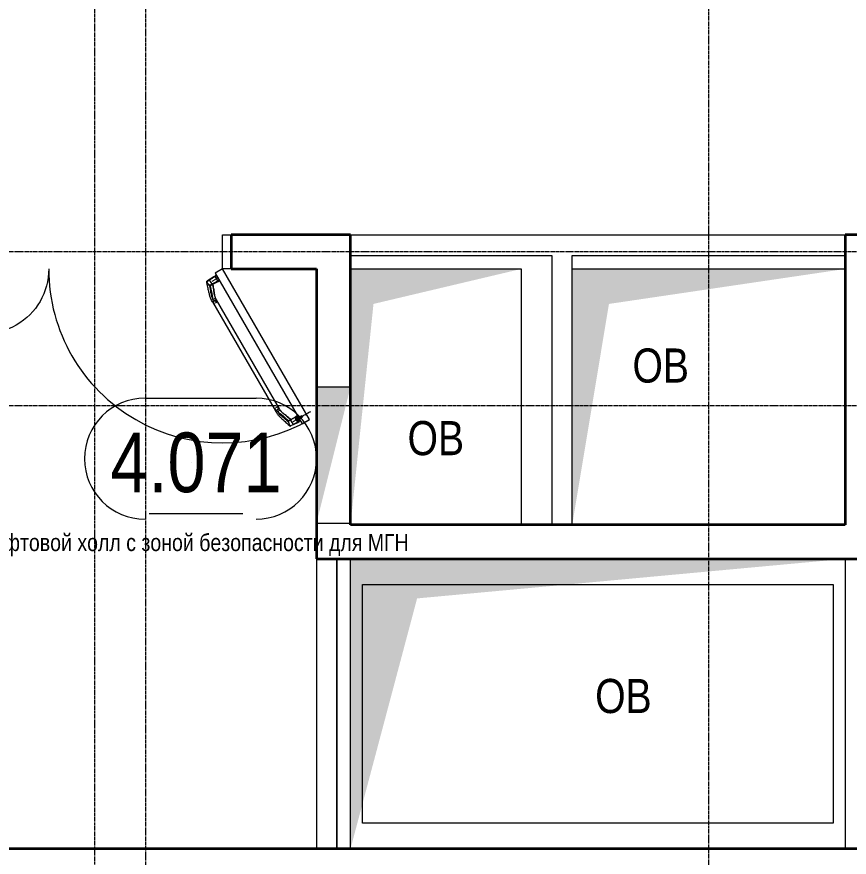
# Model space of a CAD drawing. Header units: millimetres. Extents: x -65509 to 912790, y 446 to 713294.
# Drawn here: x 487844 to 492725, y 510533 to 515462 of the extents above; entities that cross this region are included whole.
import ezdxf
from ezdxf import colors
from ezdxf.entities.mleader import LeaderData, LeaderLine
from ezdxf.enums import TextEntityAlignment as Align
from ezdxf.math import Vec2, Vec3

# ---------------------------------------------------------------- set-up
doc = ezdxf.new("R2010")
doc.units = ezdxf.units.MM
for name, pattern in [('CENTER2', [28.575, 19.05, -3.175, 3.175, -3.175]), ('CENTERLINE', [30, 12, -1.5, 3, -1.5, 12]), ('HIDDEN', [9.525, 6.35, -3.175])]:
    doc.linetypes.add(name, pattern=pattern)
doc.layers.get('Defpoints').update_dxf_attribs({"color": 250})
for name, color, linetype, lineweight in [('АР_Area', 250, 'Continuous', 5), ('АР_Двери', 5, 'Continuous', 9), ('АР_Двери_внутренние_антипаника', 250, 'Continuous', 0), ('АР_Стены ЖБ', 250, 'Continuous', 35), ('АР_Стены кирпич', 250, 'Continuous', 20), ('АР_Утеплитель', 250, 'Continuous', 0), ('ОВ_Шахты', 250, 'Continuous', 5), ('РД_Воронки с кровли', 250, 'Continuous', 18), ('РД_Оси_100', 250, 'Continuous', 0)]:
    doc.layers.add(name, color=color, linetype=linetype, lineweight=lineweight)
doc.styles.add('style1', font='ARIALN.TTF')

# ---------------------------------------------------------------- blocks, each defined once
blk = doc.blocks.new('otv')
at = {"linetype": 'Continuous'}
blk.add_lwpolyline([(0, -1), (0, 0), (1, 0), (1, -1)], close=True, dxfattribs=at)
blk.add_solid([(0, -1), (0, 0), (0.1346, -0.1366), (1, 0)], dxfattribs=at)
blk = doc.blocks.new('otv_в_стене')
at = {"linetype": 'Continuous'}
blk.add_lwpolyline([(0, -1), (0, 0), (1, 0), (1, -1)], close=True, dxfattribs=at)
blk.add_solid([(0, -1), (0, 0), (0.5, -0.5), (1, 0)], dxfattribs=at)
blk = doc.blocks.new('UUNEW01NEW00')
at = {"layer": 'АР_Двери_внутренние_антипаника', "color": 1, "linetype": 'CENTERLINE'}
blk.add_line((0, 4.4), (0, 26), dxfattribs=at)
at = {"layer": 'АР_Двери_внутренние_антипаника', "color": 1, "linetype": 'Continuous'}
for p, q in [((-9.3, 0.2), (-14.4, -1.5)), ((-9.2, 0.8), (-9.3, 0.2)), ((-9.3, -0.1), (-9.3, 0.2)), ((-9.2, 0.2), (-9.3, 0.2)), ((-9.1, 1), (-9.2, 0.8)), ((-8.9, 0.5), (-9.2, 0.2)), ((-9.1, 19.3), (-8.9, 19.4)), ((-9.1, 19.3), (-9, 18.8)), ((-9, 1.2), (-9.1, 1)), ((-9, 18.8), (-8.8, 18.6)), ((-8.8, 1.3), (-9, 1.2)), ((-8.9, 19.4), (-8.5, 19.5)), ((-8.7, 0.8), (-8.9, 0.5)), ((-8.8, 18.6), (-8.6, 18.4)), ((-8.6, 0.9), (-8.7, 0.8)), ((-8.6, 18.4), (-8.4, 18.2)), ((-8.6, 1), (-8.6, 0.9)), ((-8.5, 1), (-8.6, 1)), ((-8.5, 19.5), (-8.2, 19.5)), ((-8.4, 0.8), (-8.5, 1.5)), ((-8.4, 1.3), (-8.5, 1)), ((-8.4, 18.2), (-8.1, 18.1)), ((-8.4, 1.4), (-8.4, 0.4)), ((-8.3, 0.5), (-8.4, 0.8)), ((-8.4, 0.4), (-8.4, -0.4)), ((-8.4, 0.4), (-8.3, 0.4)), ((-8.1, 0.2), (-8.3, 0.5)), ((-8.2, 19.5), (-7.8, 19.6)), ((-8.1, 18.1), (-7.6, 18)), ((-7.8, 0.1), (-8.1, 0.2)), ((-7.8, 19.6), (-7.5, 19.6)), ((-7.4, 0), (-7.8, 0.1)), ((-7.5, 18.3), (-7.6, 18.2)), ((-7.6, 18.2), (-7.6, 18)), ((-7.6, 18), (-7.6, 16.2)), ((-7.6, 16.2), (-7.6, 14.1)), ((-7.6, 14.1), (-7.6, 12.2)), ((-7.6, 12.2), (-7.6, 9.8)), ((-7.6, 9.8), (-7.6, 7.8)), ((-7.6, 7.8), (-7.6, 6.2)), ((-7.6, 6.2), (-7.6, 4.7)), ((-7.6, 4.7), (-7.5, 3.2)), ((-7.5, 19.6), (-7.1, 19.6)), ((-7.4, 18.3), (-7.5, 18.3)), ((-7.5, 3.2), (-7.5, 1.6)), ((-7.5, 1.6), (-7.4, 0)), ((-7.5, 0), (-7.5, 0)), ((-7.5, 0), (-7.3, 0)), ((-7.3, 18.3), (-7.4, 18.3)), ((-7.4, 0), (7.4, 0)), ((-7.2, 18.3), (-7.3, 18.3)), ((-7.3, 0), (7.3, 0)), ((-7.1, 18.3), (-7.2, 18.3)), ((-7.1, 24), (-7.1, 19.6)), ((-7.1, 19.6), (7.1, 19.6)), ((-7.1, 19.6), (-7.1, 18.3)), ((7.1, 18.3), (-7.1, 18.3)), ((-3.5, 16), (-4.6, 16.4)), ((-4.6, 16.4), (-4.6, 16.3)), ((-3.5, 15.9), (-4.6, 16.3)), ((-4.6, 16.3), (-3.8, 14.8)), ((-3.8, 14.8), (-3.3, 14.8)), ((-3, 14.7), (-3.8, 14.7)), ((-3.8, 14.7), (-3.8, 14.6)), ((-3, 14.6), (-3.8, 14.6)), ((-3.8, 14.6), (-3.8, 13.7)), ((-3.8, 13.7), (-3, 13.7)), ((-3.3, 14.8), (-3.6, 15.5)), ((-3.6, 15.5), (-2.7, 15.3)), ((-3.3, 14.9), (-3.6, 15.5)), ((-2.3, 15.7), (-3.5, 16)), ((-2.3, 15.6), (-3.5, 15.9)), ((-3.1, 14.4), (-3.4, 14.4)), ((-3.4, 14.4), (-3.4, 13.9)), ((-3.4, 14), (-3.1, 14)), ((-3.4, 13.9), (-3.1, 13.9)), ((-3.3, 14.9), (-3.3, 14.8)), ((-3, 14.4), (-3.1, 14.4)), ((-3.1, 14), (-3.1, 13.9)), ((-3.1, 14), (-3, 14)), ((-3.1, 13.9), (-3, 13.9)), ((-3, 14.7), (-3, 14.6)), ((-2.9, 14.7), (-3, 14.7)), ((-2.9, 14.6), (-3, 14.6)), ((-2.9, 14.4), (-3, 14.4)), ((-3, 14.4), (-3, 14.4)), ((-3, 14.4), (-3, 14.4)), ((-3, 14), (-3, 14)), ((-3, 14), (-3, 14)), ((-3, 14), (-2.9, 14)), ((-3, 13.9), (-3, 13.9)), ((-3, 13.9), (-3, 13.9)), ((-3, 13.9), (-2.9, 13.9)), ((-3, 13.7), (-2.9, 13.7)), ((-2.8, 14.7), (-2.9, 14.7)), ((-2.9, 14.7), (-2.9, 14.7)), ((-2.8, 14.5), (-2.9, 14.6)), ((-2.9, 14.6), (-2.9, 14.6)), ((-2.9, 14.3), (-2.9, 14.4)), ((-2.9, 14.3), (-2.9, 14.3)), ((-2.9, 14.3), (-2.9, 14.3)), ((-2.9, 14.3), (-2.9, 14.3)), ((-2.9, 14), (-2.9, 14.3)), ((-2.9, 14.1), (-2.9, 14)), ((-2.9, 14), (-2.9, 14.1)), ((-2.9, 14.1), (-2.9, 14.1)), ((-2.9, 14.1), (-2.9, 14.1)), ((-2.9, 14.1), (-2.9, 14.1)), ((-2.9, 14), (-2.9, 14)), ((-2.9, 13.9), (-2.9, 14)), ((-2.9, 14), (-2.9, 14)), ((-2.9, 14), (-2.9, 14)), ((-2.9, 13.9), (-2.9, 13.9)), ((-2.9, 13.9), (-2.9, 13.9)), ((-2.9, 13.7), (-2.8, 13.7)), ((-2.7, 14.6), (-2.8, 14.7)), ((-2.7, 14.5), (-2.8, 14.5)), ((-2.8, 13.7), (-2.8, 13.8)), ((-2.8, 13.8), (-2.7, 13.8)), ((-2.7, 15.3), (-1.7, 15.1)), ((-2.6, 14.6), (-2.7, 14.6)), ((-2.6, 14.5), (-2.7, 14.5)), ((-2.7, 13.8), (-2.6, 13.8)), ((-2.6, 14.5), (-2.6, 14.6)), ((-2.6, 14.6), (-2.6, 14.6)), ((-2.6, 14.4), (-2.6, 14.5)), ((-2.5, 14.5), (-2.6, 14.5)), ((-2.5, 14.4), (-2.6, 14.4)), ((-2.6, 14.4), (-2.6, 14.4)), ((-2.6, 13.8), (-2.6, 13.9)), ((-2.6, 13.9), (-2.5, 13.9)), ((-2.5, 14.4), (-2.5, 14.5)), ((-2.5, 14.4), (-2.5, 14.3)), ((-2.5, 14.3), (-2.5, 14.4)), ((-2.5, 14), (-2.5, 14.3)), ((-2.5, 13.9), (-2.5, 14)), ((-1, 15.5), (-2.3, 15.7)), ((-1, 15.4), (-2.3, 15.6)), ((-2.2, 14.5), (-2.3, 14.5)), ((-2.3, 14.5), (-2.3, 14.4)), ((-2.3, 14.4), (-2.3, 14.3)), ((-2.2, 14.4), (-2.3, 14.4)), ((-2.3, 14.4), (-2.3, 14.3)), ((-2.3, 14.3), (-2.3, 14)), ((-2.3, 14), (-2.3, 13.9)), ((-2.3, 13.9), (-2.3, 13.9)), ((-2.3, 13.9), (-2.2, 13.8)), ((-2.1, 14.6), (-2.2, 14.6)), ((-2.2, 14.6), (-2.2, 14.5)), ((-2.1, 14.5), (-2.2, 14.5)), ((-2.2, 14.5), (-2.2, 14.4)), ((-2.2, 13.8), (-2.2, 13.8)), ((-2.2, 13.8), (-2.1, 13.8)), ((-2, 14.7), (-2.1, 14.6)), ((-2, 14.6), (-2.1, 14.5)), ((-2.1, 14.6), (-2.1, 14.6)), ((-2.1, 14.5), (-2.1, 14.5)), ((-2.1, 13.8), (-2, 13.7)), ((-1.9, 14.7), (-2, 14.7)), ((-1.9, 14.6), (-2, 14.6)), ((-2, 13.7), (-2, 13.7)), ((-2, 13.7), (-1.9, 13.7)), ((-1.8, 14.7), (-1.9, 14.7)), ((-1.8, 14.6), (-1.9, 14.6)), ((-1.8, 14.4), (-1.9, 14.4)), ((-1.9, 14.4), (-1.9, 14.3)), ((-1.9, 14.3), (-1.9, 14)), ((-1.9, 14.3), (-1.9, 14.3)), ((-1.9, 14.3), (-1.9, 14.3)), ((-1.9, 14.3), (-1.9, 14.3)), ((-1.9, 14.1), (-1.9, 14.1)), ((-1.9, 14.1), (-1.9, 14.1)), ((-1.9, 14.1), (-1.9, 14.1)), ((-1.9, 14.1), (-1.8, 14)), ((-1.9, 14), (-1.9, 14)), ((-1.9, 14), (-1.9, 14)), ((-1.9, 14), (-1.9, 13.9)), ((-1.9, 13.9), (-1.8, 13.9)), ((-1.9, 13.7), (-1.8, 13.7)), ((-1.8, 14.7), (-1.8, 14.6)), ((-1.5, 14.7), (-1.8, 14.7)), ((-1.5, 14.6), (-1.8, 14.6)), ((-1.7, 14.4), (-1.8, 14.4)), ((-1.8, 14.4), (-1.8, 14.4)), ((-1.8, 14.4), (-1.8, 14.4)), ((-1.8, 14), (-1.8, 14)), ((-1.8, 14), (-1.8, 14)), ((-1.8, 14), (-1.7, 14)), ((-1.8, 13.9), (-1.8, 13.9)), ((-1.8, 13.9), (-1.8, 13.9)), ((-1.8, 13.9), (-1.7, 13.9)), ((-1.8, 13.7), (-1.5, 13.7)), ((-1.7, 15.1), (-0.7, 15)), ((-1.7, 14.4), (-1.7, 14.4)), ((-1.6, 14.4), (-1.7, 14.4)), ((-1.7, 14), (-1.7, 13.9)), ((-1.7, 14), (-1.7, 14)), ((-1.7, 14), (-1.6, 14)), ((-1.7, 13.9), (-1.6, 13.9)), ((-1.7, 13.9), (-1.7, 13.9)), ((-1.5, 14.4), (-1.6, 14.4)), ((-1.6, 14.4), (-1.6, 14.4)), ((-1.6, 14), (-1.6, 13.9)), ((-1.6, 14), (-1.6, 14)), ((-1.6, 14), (-1.5, 14)), ((-1.6, 13.9), (-1.6, 13.9)), ((-1.6, 13.9), (-1.5, 13.9)), ((-1.5, 14.7), (-1.5, 14.6)), ((-1.4, 14.7), (-1.5, 14.7)), ((-1.4, 14.6), (-1.5, 14.6)), ((-1.4, 14.3), (-1.5, 14.4)), ((-1.5, 14.4), (-1.5, 14.4)), ((-1.5, 14.4), (-1.5, 14.4)), ((-1.5, 14), (-1.4, 14.1)), ((-1.5, 14), (-1.5, 14)), ((-1.5, 14), (-1.5, 14)), ((-1.5, 14), (-1.5, 14)), ((-1.5, 13.9), (-1.5, 13.9)), ((-1.5, 13.9), (-1.5, 13.9)), ((-1.5, 13.9), (-1.5, 13.9)), ((-1.5, 13.9), (-1.4, 13.9)), ((-1.5, 13.7), (-1.4, 13.7)), ((-1.3, 14.7), (-1.4, 14.7)), ((-1.3, 14.6), (-1.4, 14.6)), ((-1.4, 14.3), (-1.4, 14.3)), ((-1.4, 14.3), (-1.4, 14.3)), ((-1.4, 14.3), (-1.4, 14.3)), ((-1.4, 14), (-1.4, 14.3)), ((-1.4, 14.1), (-1.4, 14)), ((-1.4, 14.1), (-1.4, 14.1)), ((-1.4, 14.1), (-1.4, 14.1)), ((-1.4, 14.1), (-1.4, 14.1)), ((-1.4, 13.9), (-1.4, 14)), ((-1.4, 14), (-1.4, 14)), ((-1.4, 14), (-1.4, 14)), ((-1.4, 13.7), (-1.3, 13.7)), ((-1.2, 14.6), (-1.3, 14.7)), ((-1.3, 14.7), (-1.3, 14.7)), ((-1.3, 14.5), (-1.3, 14.6)), ((-1.2, 14.5), (-1.3, 14.5)), ((-1.3, 13.7), (-1.2, 13.8)), ((-1.1, 14.6), (-1.2, 14.6)), ((-1.1, 14.5), (-1.2, 14.5)), ((-1.2, 13.8), (-1.2, 13.8)), ((-1.2, 13.8), (-1.1, 13.8)), ((-1.1, 14.5), (-1.1, 14.6)), ((-1.1, 14.6), (-1.1, 14.6)), ((-1.1, 14.4), (-1.1, 14.5)), ((-1, 14.5), (-1.1, 14.5)), ((-1, 14.4), (-1.1, 14.4)), ((-1.1, 14.4), (-1.1, 14.4)), ((-1.1, 13.8), (-1.1, 13.9)), ((-1.1, 13.9), (-1, 13.9)), ((0, 16.5), (-1, 15.5)), ((0, 16.4), (-1, 15.4)), ((-1, 15.5), (-1, 15.4)), ((-1, 14.4), (-1, 14.5)), ((-1, 14.3), (-1, 14.4)), ((-1, 14.4), (-1, 14.3)), ((-1, 14), (-1, 14.3)), ((-1, 13.9), (-1, 14)), ((0, 14.7), (-0.8, 14.7)), ((-0.8, 14.7), (-0.8, 14.6)), ((0, 14.6), (-0.8, 14.6)), ((-0.8, 14.6), (-0.8, 13.7)), ((-0.8, 13.7), (-0.4, 13.7)), ((-0.7, 15), (0, 15.7)), ((-0.1, 14.4), (-0.4, 14.4)), ((-0.4, 14.4), (-0.4, 14.2)), ((-0.4, 14.3), (-0.1, 14.3)), ((-0.4, 14.2), (-0.1, 14.2)), ((-0.4, 14.1), (-0.2, 14.1)), ((-0.4, 13.7), (-0.4, 14.1)), ((-0.2, 14.1), (0, 13.7)), ((0, 14.4), (-0.1, 14.4)), ((-0.1, 14.4), (-0.1, 14.4)), ((-0.1, 14.4), (-0.1, 14.4)), ((-0.1, 14.3), (-0.1, 14.2)), ((-0.1, 14.3), (-0.1, 14.3)), ((-0.1, 14.3), (-0.1, 14.3)), ((-0.1, 14.3), (0, 14.3)), ((-0.1, 14.2), (-0.1, 14.2)), ((-0.1, 14.2), (-0.1, 14.2)), ((-0.1, 14.2), (0, 14.2)), ((0, 16.5), (0, 16.4)), ((1, 15.5), (0, 16.5)), ((1, 15.4), (0, 16.4)), ((0, 15.7), (0.7, 15)), ((0, 14.7), (0, 14.6)), ((0.1, 14.7), (0, 14.7)), ((0.1, 14.6), (0, 14.6)), ((0, 14.3), (0, 14.4)), ((0, 14.4), (0, 14.4)), ((0, 14.3), (0, 14.4)), ((0, 14.4), (0, 14.4)), ((0, 14.4), (0, 14.4)), ((0, 14.4), (0, 14.4)), ((0, 14.4), (0, 14.4)), ((0, 14.3), (0, 14.3)), ((0, 14.3), (0, 14.3)), ((0, 14.3), (0, 14.3)), ((0, 14.2), (0, 14.3)), ((0, 14.3), (0, 14.3)), ((0, 14.3), (0, 14.3)), ((0, 14.3), (0, 14.3)), ((0, 14.2), (0, 14.2)), ((0, 14.2), (0, 14.2)), ((0, 13.7), (0.5, 13.7)), ((0.2, 14.7), (0.1, 14.7)), ((0.2, 14.6), (0.1, 14.6)), ((0.3, 14.6), (0.2, 14.7)), ((0.2, 14.7), (0.2, 14.7)), ((0.2, 14.5), (0.2, 14.6)), ((0.3, 14.5), (0.2, 14.5)), ((0.5, 13.7), (0.2, 14.1)), ((0.2, 14.1), (0.3, 14.1)), ((0.4, 14.6), (0.3, 14.6)), ((0.4, 14.5), (0.3, 14.5)), ((0.3, 14.1), (0.4, 14.2)), ((0.3, 14.1), (0.3, 14.1)), ((0.5, 13.8), (0.3, 14.1)), ((0.4, 14.5), (0.4, 14.6)), ((0.4, 14.6), (0.4, 14.6)), ((0.4, 14.4), (0.4, 14.5)), ((0.4, 14.4), (0.4, 14.5)), ((0.4, 14.5), (0.4, 14.5)), ((0.4, 14.3), (0.4, 14.4)), ((0.4, 14.4), (0.4, 14.4)), ((0.4, 14.4), (0.4, 14.4)), ((0.4, 14.2), (0.4, 14.3)), ((0.4, 14.3), (0.4, 14.3)), ((0.4, 14.2), (0.4, 14.2)), ((0.5, 13.8), (0.5, 13.7)), ((0.7, 15), (1.7, 15.1)), ((0.7, 14.7), (0.7, 14.6)), ((1.4, 14.7), (0.7, 14.7)), ((1.4, 14.6), (0.7, 14.6)), ((0.7, 14.6), (0.7, 13.7)), ((0.7, 13.7), (1.1, 13.7)), ((2.3, 15.7), (1, 15.5)), ((2.3, 15.6), (1, 15.4)), ((1, 15.5), (1, 15.4)), ((1.1, 13.7), (1.1, 14.3)), ((1.1, 14.3), (1.2, 14.3)), ((1.2, 14.3), (1.5, 13.7)), ((1.4, 14.7), (1.4, 14.6)), ((1.6, 14.2), (1.4, 14.7)), ((1.6, 14.1), (1.4, 14.6)), ((1.5, 13.7), (1.8, 13.7)), ((1.6, 14.2), (1.6, 14.1)), ((1.7, 14.2), (1.6, 14.2)), ((1.7, 14.1), (1.6, 14.1)), ((1.7, 15.1), (2.7, 15.3)), ((1.9, 14.7), (1.7, 14.2)), ((1.9, 14.6), (1.7, 14.1)), ((1.7, 14.2), (1.7, 14.1)), ((1.8, 13.7), (2, 14.3)), ((1.9, 14.7), (1.9, 14.6)), ((2.5, 14.7), (1.9, 14.7)), ((2.5, 14.6), (1.9, 14.6)), ((2, 14.3), (2.2, 14.3)), ((2.2, 14.3), (2.2, 13.7)), ((2.2, 13.7), (2.5, 13.7)), ((3.5, 16), (2.3, 15.7)), ((3.5, 15.9), (2.3, 15.6)), ((2.5, 14.7), (2.5, 14.6)), ((2.5, 13.7), (2.5, 14.6)), ((2.7, 15.3), (3.6, 15.5)), ((3.1, 14.7), (2.7, 13.8)), ((3.1, 14.6), (2.7, 13.7)), ((2.7, 13.8), (2.7, 13.7)), ((2.7, 13.7), (3.2, 13.7)), ((3.1, 14.7), (3.1, 14.6)), ((3.9, 14.7), (3.1, 14.7)), ((3.9, 14.6), (3.1, 14.6)), ((3.2, 13.7), (3.2, 13.9)), ((3.2, 13.9), (3.8, 13.9)), ((3.6, 15.5), (3.3, 14.8)), ((3.6, 15.5), (3.3, 14.9)), ((3.3, 14.9), (3.3, 14.8)), ((3.3, 14.8), (3.8, 14.8)), ((3.4, 14.3), (3.3, 14)), ((3.3, 14.1), (3.7, 14.1)), ((3.3, 14), (3.7, 14)), ((3.6, 14.3), (3.4, 14.3)), ((4.6, 16.4), (3.5, 16)), ((4.6, 16.3), (3.5, 15.9)), ((3.7, 14), (3.6, 14.3)), ((3.8, 14.8), (4.6, 16.3)), ((3.8, 13.9), (3.8, 13.7)), ((3.8, 13.7), (4.2, 13.7)), ((3.9, 14.7), (3.9, 14.6)), ((4.2, 13.8), (3.9, 14.7)), ((4.2, 13.7), (3.9, 14.6)), ((4.2, 13.8), (4.2, 13.7)), ((4.6, 16.4), (4.6, 16.3)), ((6.7, -9.4), (7.3, 0)), ((7.1, 19.6), (7.1, 24)), ((7.1, 19.6), (7.1, 18.3)), ((7.1, 19.6), (7.5, 19.6)), ((7.2, 18.3), (7.1, 18.3)), ((7.3, 18.3), (7.2, 18.3)), ((7.5, 18.3), (7.3, 18.3)), ((7.4, 0), (7.5, 2)), ((7.8, 0.1), (7.4, 0)), ((7.5, 19.6), (7.8, 19.6)), ((7.6, 18.2), (7.5, 18.3)), ((7.5, 2), (7.6, 4)), ((7.6, 18), (7.6, 18.2)), ((7.6, 18), (8.1, 18.1)), ((7.6, 16.2), (7.6, 18)), ((7.6, 14.2), (7.6, 16.2)), ((7.6, 12.3), (7.6, 14.2)), ((7.6, 9.9), (7.6, 12.3)), ((7.6, 8), (7.6, 9.9)), ((7.6, 5.9), (7.6, 8)), ((7.6, 4), (7.6, 5.9)), ((7.8, 19.6), (8.2, 19.5)), ((8.1, 0.2), (7.8, 0.1)), ((8.1, 18.1), (8.4, 18.2)), ((8.3, 0.5), (8.1, 0.2)), ((8.2, 19.5), (8.5, 19.5)), ((8.4, 0.8), (8.3, 0.5)), ((8.4, 18.2), (8.6, 18.4)), ((8.5, 19.5), (8.9, 19.4)), ((8.6, 18.4), (8.8, 18.6)), ((8.8, 18.6), (9, 18.8)), ((8.9, 19.4), (9.1, 19.3)), ((9, 18.8), (9.1, 19.3)), ((-52.5, -11.9), (-52.5, -19.8)), ((-52.5, -19.8), (-52.5, -25.1)), ((-47.5, -11.9), (-47.5, -19.8)), ((-47.5, -11.9), (-47.5, -11.9)), ((-47.5, -19.8), (-46, -19.6)), ((-45.9, -19.8), (-47.5, -19.8)), ((-47.5, -19.8), (-47.5, -25.1)), ((-46, -19.6), (-44.5, -19.2)), ((-44.3, -19.8), (-45.9, -19.8)), ((-43.1, -11.4), (-44.5, -11.6)), ((-44.5, -19.2), (-42.9, -18.5)), ((-42.5, -19.7), (-44.3, -19.8)), ((-41.6, -11.2), (-43.1, -11.4)), ((-42.9, -18.5), (-41.3, -17.7)), ((-40.6, -19.6), (-42.5, -19.7)), ((-39.3, -10.7), (-41.6, -11.2)), ((-41.3, -17.7), (-39, -16.7)), ((-37.8, -19.2), (-40.6, -19.6)), ((-36.7, -9.9), (-39.3, -10.7)), ((-39, -16.7), (-36.4, -15.7)), ((-34.9, -18.5), (-37.8, -19.2)), ((-33.8, -8.9), (-36.7, -9.9)), ((-36.4, -15.7), (-33.5, -14.5)), ((-31.9, -17.6), (-34.9, -18.5)), ((-30.7, -7.7), (-33.8, -8.9)), ((-33.5, -14.5), (-30.3, -13.4)), ((-28.7, -16.6), (-31.9, -17.6)), ((-27.2, -6.3), (-30.7, -7.7)), ((-30.3, -13.4), (-26.8, -12.1)), ((-25.2, -15.3), (-28.7, -16.6)), ((-23.3, -4.8), (-27.2, -6.3)), ((-26.8, -12.1), (-22.9, -10.9)), ((-21.4, -13.9), (-25.2, -15.3)), ((-19.1, -3.2), (-23.3, -4.8)), ((-22.9, -10.9), (-18.7, -9.6)), ((-17.3, -12.4), (-21.4, -13.9)), ((-14.4, -1.5), (-19.1, -3.2)), ((-18.7, -9.6), (-14, -8.2)), ((-12.8, -10.8), (-17.3, -12.4)), ((-14, -8.2), (-8.8, -6.6)), ((-7.8, -9.1), (-12.8, -10.8)), ((-9, -3.8), (-9.3, -0.1)), ((-8.8, -6.6), (-9, -3.8)), ((-8.8, -6.6), (-8.8, -6.6)), ((-8.8, -7.3), (-8.8, -6.6)), ((-8.8, -6.6), (-8.7, -6.6)), ((-8.5, -8.1), (-8.8, -7.3)), ((-8.7, -6.6), (-8.6, -6.6)), ((-8.6, -6.6), (-8.4, -6.7)), ((-8.2, -8.7), (-8.5, -8.1)), ((-8.4, -0.4), (-8.3, -0.9)), ((-8.4, -6.7), (-8.1, -6.7)), ((-8.3, -0.9), (-8.3, -1.1)), ((-8.3, -1.1), (-8.3, -1.1)), ((-8.3, -1.2), (-8.2, -1.2)), ((-8.2, -1.2), (-8.2, -1.2)), ((-8.2, -1.2), (-8.2, -1.5)), ((-8.2, -1.5), (-8.2, -1.5)), ((-7.8, -9.1), (-8.2, -8.7)), ((-8.1, -6.7), (-8, -6.6)), ((-8, -7.1), (-8.1, -6.7)), ((-8.1, -6.7), (-8.1, -6.7)), ((-8, -6.6), (-8, -6.6)), ((-8, -6.6), (-7.9, -6.6)), ((-7.6, -7.6), (-8, -7.1)), ((-7.8, -6.9), (-7.9, -6.6)), ((-7.9, -6.6), (-7.9, -6.7)), ((-7.9, -6.7), (-7.9, -6.6)), ((-7.5, -7.2), (-7.8, -6.9)), ((-7.4, -8.9), (-7.8, -9.1)), ((-7.2, -8), (-7.6, -7.6)), ((-7.2, -7.4), (-7.5, -7.2)), ((-7.1, -8.7), (-7.4, -8.9)), ((-7.3, 0), (-7.2, -1.7)), ((-7.2, -1.7), (-7.2, -3.1)), ((-7.2, -3.1), (-7.1, -4.5)), ((-6.9, -7.4), (-7.2, -7.4)), ((-6.7, -8.2), (-7.2, -8)), ((-7.1, -4.5), (-7, -6)), ((-6.7, -8.2), (-7.1, -8.7)), ((-7, -6), (-6.9, -7.4)), ((-6.9, -7.4), (-6.8, -7.5)), ((-6.8, -7.5), (-6.8, -7.5)), ((-6.8, -7.5), (-6.8, -7.6)), ((-6.8, -7.6), (-6.8, -7.6)), ((-6.8, -7.6), (-6.8, -7.6)), ((-6.8, -7.6), (-6.8, -7.6)), ((-6.8, -7.6), (-6.8, -7.6)), ((-6.8, -7.6), (-6.8, -7.6)), ((-6.8, -7.6), (-6.8, -7.6)), ((-6.8, -7.6), (-6.8, -7.6)), ((-6.8, -7.6), (-6.8, -7.6)), ((-6.8, -7.6), (-6.8, -7.6)), ((-6.8, -7.6), (-6.8, -7.6)), ((-6.8, -7.6), (-6.8, -7.6)), ((-6.8, -7.6), (-6.8, -7.6)), ((-6.8, -7.6), (-6.8, -7.6)), ((-6.8, -7.6), (-6.7, -7.8)), ((-6.7, -7.8), (-6.6, -8)), ((-6.6, -8), (-6.7, -8.1)), ((-6.7, -8.1), (-6.7, -8.2)), ((-6.7, -8.2), (5.6, -10.6)), ((5.6, -10.6), (6.3, -10)), ((5.6, -10.6), (6, -10.6)), ((6, -10.6), (6.3, -10.5)), ((6.3, -10), (6.6, -9.7)), ((6.3, -10.5), (6.4, -10.5)), ((6.6, -9.7), (6.7, -9.4)), ((6.7, -9.4), (7.1, -9.3)), ((7.1, -9.3), (7.4, -9.1)), ((7.4, -9.1), (7.6, -8.9)), ((8.3, -0.4), (8.3, -0.3)), ((-52.5, -25.1), (-47.5, -25.1))]:
    blk.add_line(p, q, dxfattribs=at)
at = {"layer": 'АР_Двери_внутренние_антипаника', "color": 40, "linetype": 'Continuous'}
for p, q in [((-8.8, 1.3), (-13.2, -0.1)), ((-9.1, 24), (9.1, 24)), ((-9.1, 19.3), (-9.1, 24)), ((-9, 18.2), (-9.1, 19.3)), ((-9, 17.1), (-9, 18.2)), ((-8.5, 1.5), (-9, 17.1)), ((-8.5, 1.5), (-8.8, 1.3)), ((8.3, 0.5), (8, -3.9)), ((9.1, 24), (9.1, 19.3)), ((-53, -19.5), (-53, -12.4)), ((-53, -24.6), (-53, -19.5)), ((-47.5, -11.9), (-52.5, -11.9)), ((-47.5, -11.9), (-46.3, -11.8)), ((-45.1, -11.7), (-46.3, -11.8)), ((-44.4, -11.5), (-45.1, -11.7)), ((-42.2, -11), (-44.4, -11.6)), ((-40, -10.4), (-42.2, -11)), ((-41.8, -24.7), (-41.1, -24.6)), ((-41.1, -24.6), (-39.3, -24.3)), ((-38, -9.7), (-40, -10.4)), ((-39.3, -24.3), (-37.6, -23.9)), ((-36.1, -9), (-38, -9.7)), ((-37.6, -23.9), (-36.2, -23.6)), ((-36.2, -23.6), (-35.1, -23.3)), ((-34.2, -8.3), (-36.1, -9)), ((-35.1, -23.3), (-34.2, -23.1)), ((-32.1, -7.5), (-34.2, -8.3)), ((-34.2, -23.1), (-33.1, -22.8)), ((-33.1, -22.8), (-31.7, -22.5)), ((-30.3, -6.7), (-32.1, -7.5)), ((-31.7, -22.5), (-30.1, -22)), ((-28.2, -5.9), (-30.3, -6.7)), ((-30.1, -22), (-28.2, -21.5)), ((-25.9, -4.9), (-28.2, -5.9)), ((-28.2, -21.5), (-26, -20.8)), ((-26, -20.8), (-23.3, -20)), ((-23.3, -3.9), (-25.9, -4.9)), ((-20.4, -2.7), (-23.3, -3.9)), ((-23.3, -20), (-20.2, -19.1)), ((-17, -1.5), (-20.4, -2.7)), ((-20.2, -19.1), (-17.7, -18.3)), ((-17.7, -18.3), (-14.9, -17.4)), ((-13.2, -0.1), (-17, -1.5)), ((-14.9, -17.4), (-11.8, -16.4)), ((-11.8, -16.4), (-8.3, -15.3)), ((-8.3, -15.3), (-4.5, -14.1)), ((-4.5, -14.1), (-0.2, -12.7)), ((-0.2, -12.7), (4.6, -11.2)), ((4.6, -11.2), (5.6, -10.9)), ((5.6, -10.9), (6.4, -10.5)), ((6.4, -10.5), (7.3, -9.6)), ((7.3, -9.6), (7.6, -8.9)), ((7.6, -8.9), (7.7, -8.7)), ((8, -3.9), (7.7, -8.6)), ((7.7, -8.7), (7.7, -8.6)), ((-52.5, -25.1), (-47.5, -25.1)), ((-47.5, -25.1), (-45.1, -25)), ((-45.1, -25), (-44.1, -24.9)), ((-44.1, -24.9), (-43.6, -24.9)), ((-43.6, -24.9), (-43, -24.8)), ((-43, -24.8), (-42.4, -24.8)), ((-42.4, -24.8), (-41.8, -24.7))]:
    blk.add_line(p, q, dxfattribs=at)
at = {"layer": 'АР_Двери_внутренние_антипаника', "color": 1, "linetype": 'HIDDEN'}
for p, q in [((-60.5, -14), (-53, -14)), ((-60.5, -14), (-60.5, -23)), ((-60.5, -23), (-53, -23)), ((-54.5, -17.6), (-54.5, -14.1)), ((-54.5, -14.1), (-53, -14.1)), ((-54.5, -17.6), (-53, -17.6))]:
    blk.add_line(p, q, dxfattribs=at)
at = {"layer": 'АР_Двери_внутренние_антипаника', "color": 1, "linetype": 'Continuous'}
blk.add_arc((490.8, 29.3), 500, 183.3082, 184.1216, dxfattribs=at)
at = {"layer": 'АР_Двери_внутренние_антипаника', "color": 40, "linetype": 'Continuous'}
for centre, radius, start, end in [((-490.9, 27.7), 500, 356.9219, 359.0377), ((-52.5, -12.4), 0.5, 90, 180), ((-52.5, -24.6), 0.5, 180, 270)]:
    blk.add_arc(centre, radius, start, end, dxfattribs=at)
at = {"layer": 'АР_Двери_внутренние_антипаника', "color": 1, "linetype": 'Continuous'}
blk.add_point((0, 0), dxfattribs=at)
blk = doc.blocks.new('66NEW00')
at = {"layer": 'АР_Двери_внутренние_антипаника', "color": 40, "linetype": 'Continuous'}
for p, q in [((9.1, 0), (-9.1, 0)), ((-9.1, 0), (-9.1, -4.7)), ((9.1, -4.7), (9.1, 0)), ((-8.3, -23.5), (-8, -27.9)), ((8.5, -22.4), (9, -6.9)), ((8.5, -22.4), (8.8, -22.7)), ((8.8, -22.7), (13.2, -24.1)), ((9, -5.7), (9.1, -4.7)), ((9, -6.9), (9, -5.7)), ((13.2, -24.1), (17, -25.5)), ((-8, -27.9), (-7.7, -32.5)), ((-7.7, -32.7), (-7.7, -32.5)), ((-7.6, -32.8), (-7.7, -32.7)), ((-7.3, -33.6), (-7.6, -32.8)), ((-6.4, -34.5), (-7.3, -33.6)), ((-5.6, -34.9), (-6.4, -34.5)), ((-4.6, -35.2), (-5.6, -34.9)), ((0.2, -36.7), (-4.6, -35.2)), ((4.5, -38.1), (0.2, -36.7)), ((8.3, -39.3), (4.5, -38.1)), ((11.8, -40.4), (8.3, -39.3)), ((14.9, -41.4), (11.8, -40.4)), ((17.7, -42.3), (14.9, -41.4)), ((17, -25.5), (20.4, -26.7)), ((20.2, -43), (17.7, -42.3)), ((23.3, -44), (20.2, -43)), ((20.4, -26.7), (23.3, -27.9)), ((23.3, -27.9), (25.9, -28.9)), ((26, -44.8), (23.3, -44)), ((25.9, -28.9), (28.2, -29.9)), ((28.2, -45.4), (26, -44.8)), ((28.2, -29.9), (30.3, -30.7)), ((30.1, -46), (28.2, -45.4)), ((31.7, -46.4), (30.1, -46)), ((30.3, -30.7), (32.1, -31.4)), ((33.1, -46.8), (31.7, -46.4)), ((32.1, -31.4), (34.2, -32.3)), ((34.2, -47.1), (33.1, -46.8)), ((34.2, -32.3), (36.1, -33)), ((35.1, -47.3), (34.2, -47.1)), ((36.2, -47.6), (35.1, -47.3)), ((36.1, -33), (38, -33.7)), ((37.6, -47.9), (36.2, -47.6)), ((39.3, -48.2), (37.6, -47.9)), ((38, -33.7), (40, -34.4)), ((41.1, -48.6), (39.3, -48.2)), ((40, -34.4), (42.2, -35)), ((41.8, -48.7), (41.1, -48.6)), ((42.4, -48.7), (41.8, -48.7)), ((42.2, -35), (44.4, -35.5)), ((43, -48.8), (42.4, -48.7)), ((43.6, -48.9), (43, -48.8)), ((44.1, -48.9), (43.6, -48.9)), ((45.1, -49), (44.1, -48.9)), ((44.4, -35.5), (45.1, -35.6)), ((45.1, -35.6), (46.3, -35.8)), ((47.5, -49.1), (45.1, -49)), ((47.5, -35.8), (46.3, -35.8)), ((47.5, -35.8), (52.5, -35.8)), ((52.5, -49.1), (47.5, -49.1)), ((53, -43.4), (53, -36.3)), ((53, -48.6), (53, -43.4))]:
    blk.add_line(p, q, dxfattribs=at)
at = {"layer": 'АР_Двери_внутренние_антипаника', "color": 1, "linetype": 'Continuous'}
for p, q in [((-7.1, -4.4), (-7.1, 0)), ((7.1, 0), (7.1, -4.4)), ((-8.9, -4.6), (-9.1, -4.7)), ((-9, -5.2), (-9.1, -4.7)), ((-8.8, -5.4), (-9, -5.2)), ((-8.5, -4.5), (-8.9, -4.6)), ((-8.6, -5.6), (-8.8, -5.4)), ((-8.4, -5.7), (-8.6, -5.6)), ((-8.2, -4.4), (-8.5, -4.5)), ((-8.1, -5.8), (-8.4, -5.7)), ((-8.4, -23.1), (-8.3, -23.5)), ((-8.3, -23.5), (-8.1, -23.7)), ((-8.3, -24.4), (-8.3, -24.2)), ((-7.8, -4.4), (-8.2, -4.4)), ((-7.6, -5.9), (-8.1, -5.8)), ((-8.1, -23.7), (-7.8, -23.9)), ((-7.5, -4.4), (-7.8, -4.4)), ((-7.8, -23.9), (-7.4, -24)), ((-7.6, -5.8), (-7.5, -5.7)), ((-7.6, -5.9), (-7.6, -5.8)), ((-7.6, -7.7), (-7.6, -5.9)), ((-7.6, -9.8), (-7.6, -7.7)), ((-7.6, -11.7), (-7.6, -9.8)), ((-7.6, -14), (-7.6, -11.7)), ((-7.6, -16), (-7.6, -14)), ((-7.6, -18.1), (-7.6, -16)), ((-7.6, -19.9), (-7.6, -18.1)), ((-7.5, -21.9), (-7.6, -19.9)), ((-7.1, -4.4), (-7.5, -4.4)), ((-7.5, -5.7), (-7.3, -5.7)), ((-7.4, -24), (-7.5, -21.9)), ((7.4, -24), (-7.4, -24)), ((-7.3, -5.7), (-7.2, -5.6)), ((7.3, -24), (-7.3, -24)), ((-6.7, -33.3), (-7.3, -24)), ((-7.2, -5.6), (-7.1, -5.6)), ((7.1, -4.4), (-7.1, -4.4)), ((-7.1, -4.4), (-7.1, -5.6)), ((-7.1, -5.6), (7.1, -5.6)), ((7.1, -4.4), (7.1, -5.6)), ((7.5, -4.4), (7.1, -4.4)), ((7.1, -5.6), (7.2, -5.6)), ((7.2, -5.6), (7.3, -5.7)), ((7.3, -24), (7.2, -25.6)), ((7.3, -5.7), (7.4, -5.7)), ((7.5, -24), (7.3, -24)), ((7.4, -5.7), (7.5, -5.7)), ((7.5, -22.4), (7.4, -24)), ((7.4, -24), (7.8, -23.9)), ((7.8, -4.4), (7.5, -4.4)), ((7.5, -5.7), (7.6, -5.8)), ((7.6, -19.3), (7.5, -20.8)), ((7.5, -20.8), (7.5, -22.4)), ((7.5, -24), (7.5, -24)), ((8.1, -5.8), (7.6, -5.9)), ((7.6, -5.8), (7.6, -5.9)), ((7.6, -5.9), (7.6, -7.8)), ((7.6, -7.8), (7.6, -9.9)), ((7.6, -9.9), (7.6, -11.8)), ((7.6, -11.8), (7.6, -14.2)), ((7.6, -14.2), (7.6, -16.2)), ((7.6, -16.2), (7.6, -17.8)), ((7.6, -17.8), (7.6, -19.3)), ((8.2, -4.4), (7.8, -4.4)), ((7.8, -23.9), (8.1, -23.7)), ((8.4, -5.7), (8.1, -5.8)), ((8.1, -23.7), (8.3, -23.5)), ((8.5, -4.5), (8.2, -4.4)), ((8.3, -23.5), (8.4, -23.1)), ((8.4, -23.6), (8.3, -23.6)), ((8.4, -24.3), (8.3, -24.8)), ((8.6, -5.6), (8.4, -5.7)), ((8.4, -23.1), (8.5, -22.4)), ((8.4, -22.6), (8.5, -22.9)), ((8.4, -22.6), (8.4, -23.6)), ((8.4, -23.6), (8.4, -24.3)), ((8.9, -4.6), (8.5, -4.5)), ((8.5, -22.9), (8.6, -23)), ((8.8, -5.4), (8.6, -5.6)), ((8.6, -23), (8.6, -23.1)), ((8.6, -23.1), (8.7, -23.2)), ((8.7, -23.2), (8.9, -23.4)), ((9, -5.2), (8.8, -5.4)), ((8.8, -22.7), (9, -22.8)), ((9.1, -4.7), (8.9, -4.6)), ((8.9, -23.4), (9.2, -23.8)), ((9.1, -4.7), (9, -5.2)), ((9, -22.8), (9.1, -22.9)), ((9, -27.8), (9.3, -24)), ((9.1, -22.9), (9.2, -23.2)), ((9.2, -23.2), (9.3, -23.8)), ((9.2, -23.8), (9.3, -23.8)), ((9.3, -23.8), (14.4, -25.5)), ((9.3, -24), (9.3, -23.8)), ((-7.4, -33.1), (-7.6, -32.8)), ((-7.1, -33.3), (-7.4, -33.1)), ((-6.7, -33.3), (-7.1, -33.3)), ((-6.6, -33.7), (-6.7, -33.3)), ((-6.3, -34), (-6.6, -33.7)), ((-6.3, -34.5), (-6.4, -34.4)), ((-5.6, -34.5), (-6.3, -34)), ((-6, -34.6), (-6.3, -34.5)), ((-5.6, -34.5), (-6, -34.6)), ((6.7, -32.2), (-5.6, -34.5)), ((6.7, -31.8), (6.6, -32)), ((6.6, -32), (6.7, -32.1)), ((6.8, -31.6), (6.7, -31.8)), ((6.7, -32.2), (7.2, -32)), ((6.7, -32.1), (6.7, -32.2)), ((6.7, -32.2), (7.1, -32.7)), ((6.9, -31.4), (6.8, -31.5)), ((6.8, -31.5), (6.8, -31.5)), ((6.8, -31.5), (6.8, -31.5)), ((6.8, -31.5), (6.8, -31.6)), ((6.8, -31.6), (6.8, -31.6)), ((6.8, -31.6), (6.8, -31.6)), ((6.8, -31.6), (6.8, -31.6)), ((6.8, -31.6), (6.8, -31.6)), ((6.8, -31.6), (6.8, -31.6)), ((6.8, -31.6), (6.8, -31.6)), ((6.8, -31.6), (6.8, -31.6)), ((6.8, -31.6), (6.8, -31.6)), ((6.8, -31.6), (6.8, -31.6)), ((6.8, -31.6), (6.8, -31.6)), ((6.8, -31.6), (6.8, -31.6)), ((6.8, -31.6), (6.8, -31.6)), ((7, -29.9), (6.9, -31.4)), ((6.9, -31.4), (7.2, -31.3)), ((7.1, -28.5), (7, -29.9)), ((7.2, -27.1), (7.1, -28.5)), ((7.1, -32.7), (7.4, -32.9)), ((7.2, -25.6), (7.2, -27.1)), ((7.2, -31.3), (7.5, -31.2)), ((7.2, -32), (7.6, -31.6)), ((7.4, -32.9), (7.8, -33.1)), ((7.5, -31.2), (7.8, -30.9)), ((7.6, -31.6), (8, -31.1)), ((7.8, -30.9), (7.9, -30.6)), ((7.8, -33.1), (8.2, -32.7)), ((7.8, -33.1), (12.8, -34.8)), ((8, -30.6), (7.9, -30.6)), ((7.9, -30.6), (7.9, -30.6)), ((7.9, -30.6), (7.9, -30.6)), ((8, -31.1), (8.1, -30.6)), ((8.1, -30.6), (8, -30.6)), ((8, -30.6), (8, -30.6)), ((8.1, -30.7), (8.1, -30.6)), ((8.4, -30.7), (8.1, -30.7)), ((8.2, -25.1), (8.2, -25.2)), ((8.3, -25.1), (8.2, -25.1)), ((8.2, -25.2), (8.2, -25.5)), ((8.2, -25.5), (8.2, -25.5)), ((8.2, -32.7), (8.5, -32.1)), ((8.3, -24.8), (8.3, -25.1)), ((8.3, -25.1), (8.3, -25.1)), ((8.6, -30.6), (8.4, -30.7)), ((8.5, -32.1), (8.8, -31.3)), ((8.7, -30.6), (8.6, -30.6)), ((8.8, -30.6), (8.7, -30.6)), ((8.8, -30.6), (9, -27.8)), ((14, -32.2), (8.8, -30.6)), ((8.8, -30.6), (8.8, -30.6)), ((8.8, -31.3), (8.8, -30.6)), ((12.8, -34.8), (17.3, -36.4)), ((18.7, -33.6), (14, -32.2)), ((14.4, -25.5), (19.1, -27.2)), ((17.3, -36.4), (21.4, -37.9)), ((22.9, -34.9), (18.7, -33.6)), ((19.1, -27.2), (23.3, -28.8)), ((21.4, -37.9), (25.2, -39.3)), ((26.8, -36.1), (22.9, -34.9)), ((23.3, -28.8), (27.2, -30.3)), ((25.2, -39.3), (28.7, -40.5)), ((30.3, -37.3), (26.8, -36.1)), ((27.2, -30.3), (30.7, -31.7)), ((28.7, -40.5), (31.9, -41.6)), ((33.5, -38.5), (30.3, -37.3)), ((30.7, -31.7), (33.8, -32.9)), ((31.9, -41.6), (34.9, -42.5)), ((36.4, -39.6), (33.5, -38.5)), ((33.8, -32.9), (36.7, -33.9)), ((34.9, -42.5), (37.8, -43.2)), ((39, -40.7), (36.4, -39.6)), ((36.7, -33.9), (39.3, -34.6)), ((37.8, -43.2), (40.6, -43.6)), ((41.3, -41.7), (39, -40.7)), ((39.3, -34.6), (41.6, -35.1)), ((40.6, -43.6), (42.5, -43.7)), ((42.9, -42.5), (41.3, -41.7)), ((41.6, -35.1), (43.1, -35.4)), ((42.5, -43.7), (44.3, -43.7)), ((44.5, -43.1), (42.9, -42.5)), ((43.1, -35.4), (44.5, -35.6)), ((44.3, -43.7), (45.9, -43.7)), ((46, -43.6), (44.5, -43.1)), ((45.9, -43.7), (47.5, -43.7)), ((47.5, -43.7), (46, -43.6)), ((47.5, -35.9), (47.5, -43.7)), ((47.5, -35.9), (47.5, -35.9)), ((47.5, -43.7), (47.5, -49.1)), ((52.5, -49.1), (47.5, -49.1)), ((52.5, -35.9), (52.5, -43.7)), ((52.5, -43.7), (52.5, -49.1))]:
    blk.add_line(p, q, dxfattribs=at)
at = {"layer": 'АР_Двери_внутренние_антипаника', "color": 1, "linetype": 'CENTERLINE'}
blk.add_line((0, -19.6), (0, 2), dxfattribs=at)
at = {"layer": 'АР_Двери_внутренние_антипаника', "color": 1, "linetype": 'HIDDEN'}
for p, q in [((60.5, -38), (53, -38)), ((54.5, -38.1), (53, -38.1)), ((54.5, -41.6), (53, -41.6)), ((60.5, -47), (53, -47)), ((54.5, -41.6), (54.5, -38.1)), ((60.5, -38), (60.5, -47))]:
    blk.add_line(p, q, dxfattribs=at)
at = {"layer": 'АР_Двери_внутренние_антипаника', "color": 40, "linetype": 'Continuous'}
for centre, radius, start, end in [((490.9, 3.7), 500, 180.9623, 183.0781), ((52.5, -36.3), 0.5, 0, 90), ((52.5, -48.6), 0.5, 270, 0)]:
    blk.add_arc(centre, radius, start, end, dxfattribs=at)
at = {"layer": 'АР_Двери_внутренние_антипаника', "color": 1, "linetype": 'Continuous'}
blk.add_arc((-490.8, 5.3), 500, 355.8784, 356.6918, dxfattribs=at)
blk.add_point((0, 0), dxfattribs=at)
blk = doc.blocks.new('*U647')
at = {"layer": 'АР_Двери_внутренние_антипаника', "color": 40, "linetype": 'Continuous'}
for p, q in [((843.9, 97.1), (106, 97.1)), ((843.9, 72.7), (106, 72.7)), ((-4.5, 0), (-4.5, -22.2)), ((4.5, 0), (4.5, -22.2))]:
    blk.add_line(p, q, dxfattribs=at)
at = {"layer": 'АР_Двери_внутренние_антипаника', "color": 1, "linetype": 'HIDDEN'}
for p, q in [((4.5, 7.5), (-4.5, 7.5)), ((-4.5, 0), (-4.5, 7.5)), ((4.5, 0), (4.5, 7.5))]:
    blk.add_line(p, q, dxfattribs=at)
at = {"layer": 'АР_Двери_внутренние_антипаника', "color": 1, "linetype": 'Continuous'}
for p, q in [((-1.4, -22.2), (-3.7, 0)), ((3.7, 0), (1.4, -22.2))]:
    blk.add_line(p, q, dxfattribs=at)
at = {"layer": 'АР_Двери_внутренние_антипаника', "color": 1, "linetype": 'CENTERLINE'}
blk.add_line((0, -4), (0, -79.7), dxfattribs=at)
at = {"layer": 'АР_Двери_внутренние_антипаника', "xscale": 2, "yscale": 2, "zscale": 2, "rotation": 180}
for name, p in [('UUNEW01NEW00', (0, 47.9)), ('66NEW00', (949.9, 0))]:
    blk.add_blockref(name, p, dxfattribs=at)
blk = doc.blocks.new('СОШ_2200_АР_ОСИ_М100_28.05.24')
at = {"layer": 'РД_Оси_100', "linetype": 'CENTER2'}
for p, q in [((102300, -6155), (102300, 139938.679)), ((119910, 7800), (94200, 7800))]:
    blk.add_line(p, q, dxfattribs=at)
for points in [[(98700, -6194.98), (98700, 139538.679), (98550, 139938.679)], [(99000, -6195.83), (99000, 139538.679), (99150, 139938.679)], [(94200, 6900), (119910, 6900)]]:
    blk.add_lwpolyline(points, dxfattribs=at)
blk = doc.blocks.new('MOK-МаркаПом_овал_ареал')
for p, q in [((-2.986, 3.764), (3.522, 3.764)), ((-2.75, -3), (2.75, -3))]:
    blk.add_line(p, q)
for centre, radius, start, end in [((-2.986, 0.215), 3.55, 90, 270), ((3.522, 0.215), 3.55, 270, 90), ((-7.411, 0), 7.161, 0, 0.001)]:
    blk.add_arc(centre, radius, start, end)
at = {"color": 0, "style": 'style1'}
blk.add_attdef('АР-ПОМЕЩЕНИЕ:НОМЕР', text='', height=3, dxfattribs=at).set_placement((0.261, 0), align=Align.MIDDLE)

msp = doc.modelspace()

# ---------------------------------------------------------------- linework, layer by layer
at = {"layer": 'АР_Двери', "linetype": 'Continuous', "lineweight": 9}
for points in [[(489050.882, 514183.318), (489100.882, 514183.318), (489100.882, 513983.318), (489050.882, 513983.318)], [(489050.882, 513983.318), (489007.581, 513958.318), (489517.581, 513074.972), (489560.882, 513099.972)]]:
    msp.add_lwpolyline(points, close=True, dxfattribs=at)
at = {"layer": 'АР_Двери', "linetype": 'Continuous', "lineweight": 9, "extrusion": (0, 0, -1)}
msp.add_arc((-487650.882, 513983.318), 380, 180, 300, dxfattribs=at)
at = {"layer": 'АР_Двери', "linetype": 'Continuous', "lineweight": 9}
msp.add_arc((489050.882, 513983.318), 1020, 180, 300, dxfattribs=at)
at = {"layer": 'АР_Стены ЖБ', "linetype": 'Continuous', "lineweight": 35}
for p, q in [((489100.882, 514183.318), (489100.882, 513983.318)), ((489800.882, 514183.318), (489100.882, 514183.318)), ((489800.882, 512483.318), (489800.882, 514183.318)), ((492900.882, 514183.318), (492700.882, 514183.318)), ((492700.882, 514183.318), (492700.882, 512483.318)), ((489100.882, 513983.318), (489600.882, 513983.318)), ((489600.882, 513983.318), (489600.882, 512283.318)), ((492700.882, 512483.318), (489800.882, 512483.318)), ((489600.882, 512283.318), (492900.882, 512283.318)), ((492900.882, 510583.318), (486100.882, 510583.318))]:
    msp.add_line(p, q, dxfattribs=at)
at = {"layer": 'АР_Стены кирпич', "linetype": 'Continuous', "lineweight": 20}
for p, q in [((489800.882, 514183.318), (492700.882, 514183.318)), ((489800.882, 514183.318), (489800.882, 514063.318)), ((492700.882, 514063.318), (492700.882, 514183.318)), ((489800.882, 514063.318), (490980.882, 514063.318)), ((490980.882, 514063.318), (490980.882, 512483.318)), ((491100.882, 512483.318), (491100.882, 514063.318)), ((491100.882, 514063.318), (492700.882, 514063.318)), ((490980.882, 512483.318), (491100.882, 512483.318)), ((489720.882, 512283.318), (489600.882, 512283.318)), ((489600.882, 512283.318), (489600.882, 510583.318)), ((489720.882, 510583.318), (489720.882, 512283.318)), ((489600.882, 510583.318), (489720.882, 510583.318))]:
    msp.add_line(p, q, dxfattribs=at)
at = {"layer": 'АР_Утеплитель', "linetype": 'Continuous', "lineweight": 0}
for p, q in [((492780.882, 512283.318), (489720.882, 512283.318)), ((489720.882, 512283.318), (489720.882, 510583.318)), ((489870.882, 512133.318), (492630.882, 512133.318)), ((489870.882, 510733.318), (489870.882, 512133.318)), ((492630.882, 512133.318), (492630.882, 510733.318)), ((492630.882, 510733.318), (489870.882, 510733.318)), ((489720.882, 510583.318), (492780.882, 510583.318))]:
    msp.add_line(p, q, dxfattribs=at)

# ---------------------------------------------------------------- block references
at = {"layer": 'АР_Area', "linetype": 'Continuous', "lineweight": 5}
ref = msp.add_blockref('MOK-МаркаПом_овал_ареал', (488894.601, 512849.247), dxfattribs=dict(at, xscale=100, yscale=100, zscale=100))
ref.add_attrib('АР-ПОМЕЩЕНИЕ:НОМЕР', '4.071', dxfattribs={"layer": '0', "color": 0, "height": 350, "style": 'style1'}).set_placement((488894.601, 512849.247), align=Align.MIDDLE)
ref.add_attrib('АР-ПОМЕЩЕНИЕ:НАИМЕНОВАНИЕ', 'Лифтовой холл с зоной безопасности для МГН', dxfattribs={"layer": 'Defpoints', "color": 2, "height": 100, "style": 'style1'}).set_placement((488885.186, 512367.854), align=Align.MIDDLE)
at = {"layer": 'АР_Двери_внутренние_антипаника', "lineweight": 30, "ltscale": 2, "rotation": 119.9999997624127}
msp.add_blockref('*U647', (489498.288, 513108.389), dxfattribs=at)
at = {"layer": 'ОВ_Шахты', "zscale": 1400}
for p, xscale, yscale in [((489800.882, 513983.318), 1000, 1500), ((491100.882, 513983.318), 1600, 1500), ((489800.882, 512283.318), 2900, 1700)]:
    msp.add_blockref('otv', p, dxfattribs=dict(at, xscale=xscale, yscale=yscale))
at = {"layer": 'ОВ_Шахты', "xscale": 200, "yscale": 800}
msp.add_blockref('otv_в_стене', (489600.882, 513291.295), dxfattribs=at)
at = {"layer": 'РД_Оси_100'}
msp.add_blockref('СОШ_2200_АР_ОСИ_М100_28.05.24', (389600.882, 506283.318), dxfattribs=at)

# ---------------------------------------------------------------- texts
at = {"layer": 'ОВ_Шахты', "char_height": 200, "width": 1000, "attachment_point": 5, "style": 'style1'}
for insert in [(491619.688, 513415.631), (490300.882, 512989.818), (491400.882, 511477.374)]:
    msp.add_mtext('ОВ', dxfattribs=dict(at, insert=insert))

# ---------------------------------------------------------------- leaders
at = {"layer": 'РД_Воронки с кровли', "lineweight": 70}
ml = msp.add_multileader_mtext('Standard', dxfattribs=at)
ml.set_content('ВК_Под потолком 4 этажа уйдет в с.у. соседний. ниже опускать не надо.', color=256, style='style1')
ml.set_leader_properties(color=256)
ml.build(insert=Vec2(0, 0))
ml.multileader.update_dxf_attribs({"has_dogleg": 0, "text_left_attachment_type": 6, "text_right_attachment_type": 6, "arrow_head_size": 500, "scale": 100})
ctx = ml.context
ctx.base_point, ctx.scale, ctx.char_height, ctx.arrow_head_size, ctx.landing_gap_size, ctx.plane_origin, ctx.plane_x_axis, ctx.plane_y_axis = Vec3(429148.836, 512235.06), 100, 300, 500, 50, Vec3(404115.306, 502377.96), Vec3(1, 0.00000001), Vec3(-0.00000001, 1)
ctx.left_attachment, ctx.right_attachment = 6, 6
notes = []
notes.append((ctx, [(0, (1, 1, 0), (433647.763, 512235.06), (-1, -0.00000001), 8, [(1, [(442100.882, 518063.32)], 0, [])])]))
ctx.mtext.insert, ctx.mtext.text_direction, ctx.mtext.rotation, ctx.mtext.width, ctx.mtext.defined_height, ctx.mtext.flow_direction = Vec3(429200.882, 512623.259), Vec3(1, 0.00000001), 0.00000001, 4538.94863, 395.157, 5
for ctx, leaders in notes:
    for number, flags, end, landing, length, lines in leaders:
        leader = LeaderData()
        leader.index, (leader.has_last_leader_line, leader.has_dogleg_vector, leader.attachment_direction) = number, flags
        leader.last_leader_point, leader.dogleg_vector, leader.dogleg_length = Vec3(end), Vec3(landing), length
        for number, points, colour, breaks in lines:
            line = LeaderLine()
            line.index, line.vertices, line.color, line.breaks = number, Vec3.list(points), colors.encode_raw_color(colour), breaks
            leader.lines.append(line)
        ctx.leaders.append(leader)

doc.saveas('drawing.dxf')
